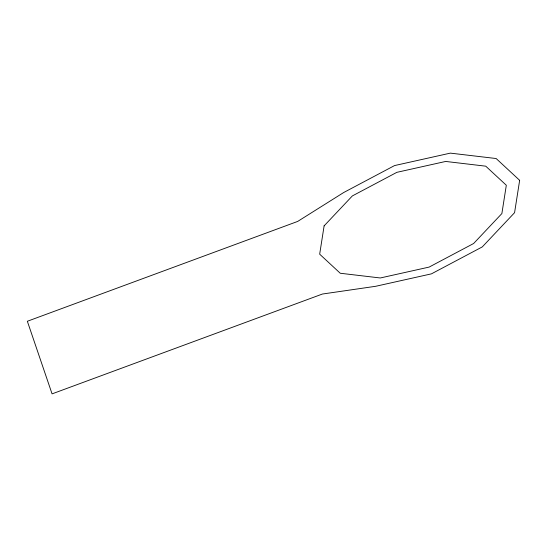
<?xml version="1.0" encoding="UTF-8"?>
<svg xmlns="http://www.w3.org/2000/svg" width="547" height="547" viewBox="0 0 547 547"><rect width="100%" height="100%" fill="white"/><g stroke="black" fill="none" stroke-linecap="round" stroke-linejoin="round"><path stroke-width="0.82" d="M324.111 225.87L319.674 254.177L340.241 273.247L380.302 277.972L429.128 267.086L473.627 243.511L501.879 213.556L506.317 185.248L485.75 166.179L445.689 161.447L396.869 172.332L352.371 195.915L324.111 225.87M519.65 180.325L514.577 212.674L482.283 246.909L431.426 273.856L375.632 286.3L322.402 294.033L52.068 393.874L27.35 321.267L297.684 221.426L343.707 192.517L394.565 165.57L450.359 153.126L496.143 158.527L519.65 180.325"/></g></svg>
